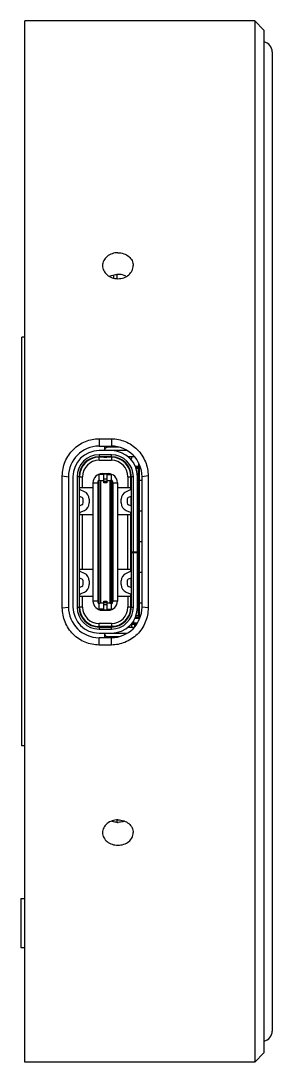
# Model space of a CAD drawing. Header units: millimetres. Extents: x -15 to 270, y -237 to -100.
# Drawn here: x 70.5 to 82.8, y -200.2 to -149.2 of the extents above; entities that cross this region are included whole.
import ezdxf

# ---------------------------------------------------------------- set-up
doc = ezdxf.new("R2010")
doc.units = ezdxf.units.MM
doc.header["$LTSCALE"] = 1.21
doc.header["$MEASUREMENT"] = 0
doc.layers.get('0').update_dxf_attribs({"linetype": 'CONTINUOUS'})

msp = doc.modelspace()

# ---------------------------------------------------------------- linework, layer by layer
at = {"color": 7, "linetype": 'Continuous'}
for p, q in [((70.69, -200.231), (70.69, -149.231)), ((81.94, -149.231), (70.69, -149.231)), ((81.94, -149.231), (81.94, -200.231)), ((82.39, -149.681), (81.94, -149.231)), ((82.39, -149.681), (82.39, -199.781)), ((82.79, -150.751), (82.79, -198.711)), ((75.19, -161.657), (75.19, -161.852)), ((75.018, -161.685), (75.018, -161.822)), ((70.54, -184.731), (70.54, -164.731)), ((70.69, -164.731), (70.54, -164.731)), ((74.32, -169.702), (74.32, -170.061)), ((74.32, -169.702), (74.92, -169.702)), ((74.92, -169.702), (74.92, -170.061)), ((74.32, -170.061), (74.92, -170.061)), ((75.694, -170.282), (74.32, -170.282)), ((74.6, -170.281), (74.6, -170.061)), ((74.6, -170.261), (75.667, -170.261)), ((74.8, -170.111), (74.8, -170.061)), ((75.304, -170.111), (74.8, -170.111)), ((75, -170.261), (75, -170.281)), ((75.15, -170.281), (75.15, -170.261)), ((75.35, -170.261), (75.35, -170.281)), ((75.5, -170.281), (75.5, -170.261)), ((73.65, -170.846), (73.65, -170.874)), ((73.77, -170.751), (73.805, -170.751)), ((74.32, -170.482), (74.32, -170.582)), ((74.92, -170.482), (74.32, -170.482)), ((74.92, -170.582), (74.32, -170.582)), ((74.32, -170.751), (74.32, -170.601)), ((75.112, -170.601), (74.32, -170.601)), ((74.32, -170.751), (74.92, -170.751)), ((74.545, -170.601), (74.545, -170.581)), ((74.545, -170.596), (74.695, -170.596)), ((74.695, -170.581), (74.695, -170.601)), ((74.92, -170.582), (74.92, -170.482)), ((74.92, -170.601), (74.92, -170.751)), ((76.042, -170.582), (75.743, -170.582)), ((75.81, -170.601), (75.763, -170.601)), ((75.81, -170.644), (75.81, -170.601)), ((75.858, -170.696), (75.9, -170.661)), ((75.9, -170.581), (75.9, -170.661)), ((76.274, -171.06), (76.094, -171.06)), ((76.107, -171.09), (76.244, -171.09)), ((76.244, -171.14), (76.127, -171.14)), ((76.25, -171.151), (76.13, -171.151)), ((76.244, -170.872), (76.244, -171.09)), ((76.244, -171.14), (76.244, -171.151)), ((76.25, -178.351), (76.25, -171.151)), ((76.25, -171.17), (76.274, -171.17)), ((76.25, -171.301), (76.29, -171.301)), ((76.252, -171.089), (76.259, -171.089)), ((76.259, -171.086), (76.259, -171.089)), ((76.27, -171.086), (76.27, -171.155)), ((76.274, -171.06), (76.274, -170.945)), ((76.274, -171.301), (76.274, -171.17)), ((76.29, -178.52), (76.29, -170.982)), ((72.52, -177.979), (72.52, -171.523)), ((72.52, -171.523), (72.82, -171.561)), ((72.82, -171.561), (72.82, -177.941)), ((73.04, -171.562), (73.04, -177.942)), ((73.24, -171.562), (73.24, -177.942)), ((73.34, -171.562), (73.24, -171.562)), ((73.34, -171.562), (73.34, -177.942)), ((73.36, -172.17), (73.36, -171.556)), ((73.36, -171.561), (73.51, -171.561)), ((73.51, -172.101), (73.51, -171.561)), ((74.02, -171.857), (74.02, -177.647)), ((74.02, -171.857), (74.25, -171.857)), ((74.25, -171.857), (74.25, -177.647)), ((74.27, -171.827), (74.27, -172.177)), ((74.27, -171.827), (74.305, -171.827)), ((74.31, -171.457), (74.31, -178.047)), ((74.545, -171.457), (74.31, -171.457)), ((74.31, -171.713), (74.395, -171.747)), ((74.395, -171.747), (74.395, -177.756)), ((74.395, -171.747), (74.545, -171.747)), ((74.47, -171.457), (74.47, -171.407)), ((74.47, -171.407), (74.77, -171.407)), ((74.545, -171.857), (74.545, -171.407)), ((74.545, -171.414), (74.695, -171.414)), ((74.695, -171.681), (74.545, -171.681)), ((74.545, -171.774), (74.695, -171.774)), ((74.695, -171.857), (74.545, -171.857)), ((74.695, -171.407), (74.695, -171.857)), ((74.695, -171.457), (74.93, -171.457)), ((74.695, -171.747), (74.845, -171.747)), ((74.77, -171.407), (74.77, -171.457)), ((74.845, -171.747), (74.93, -171.713)), ((74.845, -171.747), (74.845, -177.756)), ((74.93, -178.047), (74.93, -171.457)), ((74.931, -171.827), (74.935, -171.827)), ((74.935, -171.827), (74.97, -171.827)), ((74.97, -173.677), (74.97, -171.827)), ((74.99, -171.857), (74.99, -177.647)), ((74.99, -171.857), (75.22, -171.857)), ((75.22, -171.857), (75.22, -177.647)), ((75.73, -171.561), (75.73, -172.101)), ((75.73, -171.561), (75.88, -171.561)), ((75.88, -172.17), (75.88, -171.556)), ((75.9, -177.942), (75.9, -171.562)), ((76, -171.562), (75.9, -171.562)), ((76, -175.252), (76, -171.562)), ((76.2, -177.942), (76.2, -171.562)), ((76.29, -171.551), (76.25, -171.551)), ((76.25, -171.566), (76.29, -171.566)), ((76.25, -171.611), (76.29, -171.611)), ((76.274, -171.566), (76.274, -171.551)), ((76.29, -171.725), (76.42, -171.725)), ((76.72, -171.523), (76.42, -171.561)), ((76.42, -177.941), (76.42, -171.561)), ((76.72, -171.523), (76.72, -177.979)), ((74.02, -172.101), (73.36, -172.101)), ((73.601, -172.291), (73.4, -172.203)), ((74.31, -172.177), (74.27, -172.177)), ((74.97, -172.177), (74.93, -172.177)), ((75.88, -172.101), (75.22, -172.101)), ((75.84, -172.203), (75.639, -172.291)), ((76.25, -172.111), (76.29, -172.111)), ((76.29, -172.341), (76.25, -172.341)), ((76.25, -172.361), (76.29, -172.361)), ((73.34, -172.504), (73.48, -172.566)), ((73.36, -172.99), (73.36, -172.513)), ((73.54, -172.845), (73.54, -172.658)), ((73.84, -172.658), (73.84, -172.845)), ((75.4, -172.845), (75.4, -172.658)), ((75.7, -172.658), (75.7, -172.845)), ((75.76, -172.566), (75.9, -172.504)), ((75.88, -172.513), (75.88, -172.99)), ((75.88, -172.781), (75.9, -172.781)), ((76.2, -172.401), (76.25, -172.401)), ((76.2, -172.781), (76.25, -172.781)), ((76.29, -172.601), (76.25, -172.601)), ((76.289, -172.615), (76.29, -172.615)), ((76.29, -172.815), (76.289, -172.815)), ((73.48, -172.937), (73.34, -172.999)), ((73.36, -176.17), (73.36, -173.333)), ((73.4, -173.3), (73.601, -173.212)), ((74.27, -173.327), (74.27, -173.677)), ((74.27, -173.327), (74.31, -173.327)), ((74.93, -173.327), (74.97, -173.327)), ((75.639, -173.212), (75.84, -173.3)), ((75.9, -172.999), (75.76, -172.937)), ((75.88, -176.17), (75.88, -173.333)), ((76.25, -172.901), (76.29, -172.901)), ((76.29, -173.101), (76.25, -173.101)), ((76.29, -173.224), (76.42, -173.224)), ((73.36, -173.401), (74.02, -173.401)), ((73.51, -176.101), (73.51, -173.401)), ((74.31, -173.677), (74.27, -173.677)), ((74.27, -173.877), (74.27, -174.127)), ((74.27, -173.877), (74.31, -173.877)), ((74.97, -173.677), (74.93, -173.677)), ((74.93, -173.877), (74.97, -173.877)), ((74.935, -173.677), (74.935, -173.877)), ((74.97, -174.127), (74.97, -173.877)), ((75.22, -173.401), (75.88, -173.401)), ((75.73, -176.101), (75.73, -173.401)), ((75.88, -173.68), (75.9, -173.651)), ((75.9, -173.801), (75.88, -173.801)), ((76.25, -173.401), (76.29, -173.401)), ((76.29, -173.601), (76.25, -173.601)), ((76.29, -173.681), (76.25, -173.681)), ((76.25, -173.901), (76.29, -173.901)), ((74.31, -174.127), (74.27, -174.127)), ((74.27, -174.377), (74.27, -174.627)), ((74.27, -174.377), (74.31, -174.377)), ((74.97, -174.127), (74.93, -174.127)), ((74.93, -174.377), (74.97, -174.377)), ((74.935, -174.127), (74.935, -174.377)), ((74.97, -174.627), (74.97, -174.377)), ((75.88, -174.203), (75.9, -174.175)), ((76.29, -174.101), (76.25, -174.101)), ((76.25, -174.401), (76.29, -174.401)), ((76.27, -174.101), (76.27, -174.401)), ((76.274, -174.112), (76.27, -174.112)), ((76.274, -174.112), (76.274, -174.101)), ((74.31, -174.627), (74.27, -174.627)), ((74.27, -174.877), (74.27, -175.127)), ((74.27, -174.877), (74.31, -174.877)), ((74.97, -174.627), (74.93, -174.627)), ((74.93, -174.877), (74.97, -174.877)), ((74.935, -174.627), (74.935, -174.877)), ((74.97, -175.127), (74.97, -174.877)), ((76.29, -174.601), (76.25, -174.601)), ((76.29, -174.822), (76.25, -174.822)), ((76.25, -174.901), (76.29, -174.901)), ((76.27, -174.822), (76.27, -174.901)), ((76.29, -174.729), (76.42, -174.729)), ((74.31, -175.127), (74.27, -175.127)), ((74.27, -175.377), (74.27, -175.627)), ((74.27, -175.377), (74.31, -175.377)), ((74.97, -175.127), (74.93, -175.127)), ((74.93, -175.377), (74.97, -175.377)), ((74.935, -175.127), (74.935, -175.377)), ((74.97, -175.627), (74.97, -175.377)), ((75.9, -175.328), (75.88, -175.3)), ((76.2, -175.252), (75.9, -175.252)), ((75.9, -175.262), (76.2, -175.262)), ((76, -177.942), (76, -175.262)), ((76.17, -175.252), (76.17, -175.262)), ((76.29, -175.101), (76.25, -175.101)), ((76.29, -175.237), (76.25, -175.237)), ((76.25, -175.401), (76.29, -175.401)), ((76.259, -175.101), (76.259, -175.237)), ((74.31, -175.627), (74.27, -175.627)), ((74.27, -175.827), (74.27, -176.177)), ((74.27, -175.827), (74.31, -175.827)), ((74.97, -175.627), (74.93, -175.627)), ((74.93, -175.827), (74.97, -175.827)), ((74.935, -175.627), (74.935, -175.827)), ((74.97, -177.677), (74.97, -175.827)), ((75.88, -175.701), (75.9, -175.701)), ((75.9, -175.851), (75.88, -175.823)), ((76.29, -175.601), (76.25, -175.601)), ((76.29, -175.82), (76.25, -175.82)), ((76.25, -175.901), (76.29, -175.901)), ((76.27, -175.601), (76.27, -175.82)), ((74.02, -176.101), (73.36, -176.101)), ((73.601, -176.291), (73.4, -176.203)), ((74.31, -176.177), (74.27, -176.177)), ((74.97, -176.177), (74.93, -176.177)), ((75.88, -176.101), (75.22, -176.101)), ((75.84, -176.203), (75.639, -176.291)), ((76.29, -176.101), (76.25, -176.101)), ((76.259, -176.335), (76.25, -176.335)), ((76.25, -176.365), (76.259, -176.365)), ((76.25, -176.401), (76.29, -176.401)), ((76.259, -176.101), (76.259, -176.365)), ((76.27, -176.363), (76.27, -176.401)), ((76.29, -176.234), (76.42, -176.234)), ((73.34, -176.504), (73.48, -176.566)), ((73.48, -176.937), (73.34, -176.999)), ((73.36, -176.99), (73.36, -176.513)), ((73.54, -176.845), (73.54, -176.658)), ((73.84, -176.658), (73.84, -176.845)), ((75.4, -176.845), (75.4, -176.658)), ((75.7, -176.658), (75.7, -176.845)), ((75.76, -176.566), (75.9, -176.504)), ((75.9, -176.999), (75.76, -176.937)), ((75.88, -176.513), (75.88, -176.99)), ((75.9, -176.721), (75.88, -176.721)), ((76.25, -176.721), (76.2, -176.721)), ((76.29, -176.601), (76.25, -176.601)), ((76.25, -176.64), (76.27, -176.64)), ((76.259, -176.654), (76.25, -176.654)), ((76.25, -176.685), (76.29, -176.685)), ((76.25, -176.901), (76.29, -176.901)), ((76.259, -176.654), (76.259, -176.901)), ((76.265, -176.64), (76.265, -176.655)), ((76.27, -176.601), (76.27, -176.64)), ((73.36, -177.946), (73.36, -177.333)), ((73.36, -177.401), (74.02, -177.401)), ((73.4, -177.3), (73.601, -177.212)), ((73.51, -177.941), (73.51, -177.401)), ((74.27, -177.327), (74.27, -177.677)), ((74.27, -177.327), (74.31, -177.327)), ((74.93, -177.327), (74.97, -177.327)), ((75.22, -177.401), (75.88, -177.401)), ((75.639, -177.212), (75.84, -177.3)), ((75.73, -177.401), (75.73, -177.941)), ((75.88, -177.946), (75.88, -177.333)), ((76.2, -177.101), (76.25, -177.101)), ((76.29, -177.141), (76.25, -177.141)), ((76.25, -177.161), (76.29, -177.161)), ((76.25, -177.391), (76.29, -177.391)), ((72.52, -177.979), (72.82, -177.941)), ((73.24, -177.942), (73.34, -177.942)), ((73.51, -177.941), (73.36, -177.941)), ((74.25, -177.647), (74.02, -177.647)), ((74.305, -177.677), (74.27, -177.677)), ((74.395, -177.756), (74.31, -177.79)), ((74.545, -177.756), (74.395, -177.756)), ((74.545, -178.097), (74.545, -177.647)), ((74.545, -177.647), (74.695, -177.647)), ((74.695, -177.729), (74.545, -177.729)), ((74.545, -177.822), (74.695, -177.822)), ((74.695, -177.647), (74.695, -178.097)), ((74.845, -177.756), (74.695, -177.756)), ((74.845, -177.756), (74.93, -177.79)), ((74.931, -177.676), (74.935, -177.677)), ((74.97, -177.677), (74.935, -177.677)), ((75.22, -177.647), (74.99, -177.647)), ((75.88, -177.941), (75.73, -177.941)), ((75.9, -177.942), (76, -177.942)), ((76.25, -177.891), (76.29, -177.891)), ((76.29, -177.941), (76.25, -177.941)), ((76.25, -177.961), (76.29, -177.961)), ((76.259, -177.941), (76.259, -177.961)), ((76.29, -177.733), (76.42, -177.733)), ((76.72, -177.979), (76.42, -177.941)), ((74.545, -178.047), (74.31, -178.047)), ((74.47, -178.097), (74.47, -178.047)), ((74.47, -178.097), (74.77, -178.097)), ((74.695, -178.089), (74.545, -178.089)), ((74.695, -178.047), (74.93, -178.047)), ((74.77, -178.047), (74.77, -178.097)), ((76.075, -178.491), (76.29, -178.491)), ((76.259, -178.461), (76.088, -178.461)), ((76.13, -178.351), (76.25, -178.351)), ((76.29, -178.201), (76.25, -178.201)), ((76.259, -178.461), (76.259, -178.592)), ((76.27, -178.201), (76.27, -178.463)), ((73.65, -178.657), (73.65, -178.629)), ((73.768, -178.751), (73.805, -178.751)), ((74.92, -178.751), (74.32, -178.751)), ((74.32, -178.901), (74.32, -178.751)), ((75.113, -178.901), (74.32, -178.901)), ((74.32, -178.922), (74.92, -178.922)), ((74.32, -178.922), (74.32, -179.022)), ((74.545, -178.921), (74.545, -178.901)), ((74.695, -178.907), (74.545, -178.907)), ((74.695, -178.901), (74.695, -178.921)), ((74.92, -178.751), (74.92, -178.901)), ((74.92, -179.022), (74.92, -178.922)), ((75.743, -178.922), (76.041, -178.922)), ((75.81, -178.901), (75.764, -178.901)), ((75.81, -178.901), (75.81, -178.859)), ((75.9, -178.841), (75.858, -178.807)), ((75.9, -178.841), (75.9, -178.921)), ((76.07, -178.797), (75.92, -178.797)), ((75.92, -178.921), (75.92, -178.797)), ((75.94, -178.712), (75.94, -178.797)), ((75.982, -178.662), (75.982, -178.654)), ((75.982, -178.662), (75.985, -178.662)), ((75.982, -178.664), (75.985, -178.664)), ((75.985, -178.645), (75.985, -178.735)), ((76.187, -178.735), (75.985, -178.735)), ((76.015, -178.766), (76.015, -178.601)), ((76.015, -178.766), (76.163, -178.766)), ((76.07, -178.885), (76.07, -178.797)), ((74.32, -179.022), (74.92, -179.022)), ((74.32, -179.222), (75.691, -179.222)), ((74.92, -179.441), (74.32, -179.441)), ((74.32, -179.801), (74.32, -179.441)), ((74.6, -179.441), (74.6, -179.221)), ((75.664, -179.241), (74.6, -179.241)), ((74.8, -179.391), (75.299, -179.391)), ((74.8, -179.441), (74.8, -179.391)), ((74.92, -179.801), (74.92, -179.441)), ((75, -179.221), (75, -179.241)), ((75.15, -179.241), (75.15, -179.221)), ((75.35, -179.221), (75.35, -179.241)), ((75.5, -179.241), (75.5, -179.221)), ((74.92, -179.801), (74.32, -179.801)), ((70.69, -184.731), (70.54, -184.731)), ((75.19, -188.371), (75.19, -188.479)), ((70.49, -192.21), (70.69, -192.21)), ((70.49, -192.21), (70.49, -194.61)), ((70.49, -194.61), (70.69, -194.61)), ((82.39, -199.781), (81.94, -200.231)), ((81.94, -200.231), (70.69, -200.231))]:
    msp.add_line(p, q, dxfattribs=at)
for centre, radius, start, end in [((82.29, -150.751), 0.5, 0, 78.2409), ((75.24, -162.537), 0.889, 90.005, 93.1953), ((74.32, -171.561), 1.5, 90, 180), ((74.32, -171.562), 1.28, 90, 180), ((74.92, -171.561), 1.5, 0, 90), ((74.92, -171.562), 1.28, 0, 90), ((74.32, -171.562), 1.08, 90, 180), ((74.32, -171.562), 0.98, 90, 180), ((74.32, -171.561), 0.96, 90, 180), ((74.32, -171.561), 0.81, 90, 180), ((74.92, -171.562), 1.08, 0, 90), ((74.92, -171.562), 0.98, 0, 90), ((74.92, -171.561), 0.96, 0, 90), ((74.92, -171.561), 0.81, 0, 90), ((76.244, -171.06), 0.03, 270, 0), ((76.244, -171.06), 0.03, 270, 0), ((76.244, -171.17), 0.03, 0, 90), ((73.427, -171.626), 0.0967, 133.6028, 153.7084), ((73.427, -171.686), 0.0967, 206.2916, 226.3972), ((74.47, -171.857), 0.45, 90, 180), ((74.469, -171.855), 0.218, 136.8808, 138.2118), ((74.77, -171.857), 0.45, 0, 90), ((74.768, -171.859), 0.223, 41.8272, 43.1227), ((75.813, -171.626), 0.0967, 26.2916, 46.3972), ((75.813, -171.686), 0.0967, 313.6028, 333.7084), ((73.44, -172.111), 0.1, 180, 246.2505), ((73.34, -172.001), 0.15, 273.5178, 277.2967), ((73.44, -172.658), 0.4, 0, 66.2505), ((75.8, -172.658), 0.4, 113.7495, 180), ((75.8, -172.111), 0.1, 293.7495, 0), ((73.44, -172.658), 0.1, 0, 66.2505), ((73.44, -172.845), 0.1, 293.7495, 0), ((73.44, -172.845), 0.4, 293.7495, 0), ((75.8, -172.845), 0.4, 180, 246.2505), ((75.8, -172.658), 0.1, 113.7495, 180), ((75.8, -172.845), 0.1, 180, 246.2505), ((76.24, -172.615), 0.05, 0, 11.069), ((76.24, -172.815), 0.05, 348.931, 0), ((73.44, -173.392), 0.1, 113.7495, 180), ((74.308, -173.368), 0.0415, 87.6499, 89.9875), ((74.932, -173.368), 0.0415, 90.0125, 92.3501), ((75.8, -173.392), 0.1, 0, 66.2505), ((74.308, -173.635), 0.0415, 270.0096, 272.3472), ((74.932, -173.635), 0.0415, 267.6528, 269.9904), ((76.254, -174.112), 0.02, 320.9249, 0), ((76.254, -174.112), 0.02, 320.9365, 0), ((74.308, -175.868), 0.0415, 87.6499, 89.9875), ((74.932, -175.868), 0.0415, 90.0125, 92.3501), ((73.44, -176.111), 0.1, 180, 246.2505), ((73.44, -176.658), 0.4, 0, 66.2505), ((74.308, -176.135), 0.0415, 270.0095, 272.3472), ((74.932, -176.135), 0.0415, 267.6528, 269.9905), ((75.8, -176.658), 0.4, 113.7495, 180), ((75.8, -176.111), 0.1, 293.7495, 0), ((73.44, -176.658), 0.1, 0, 66.2505), ((73.44, -176.845), 0.1, 293.7495, 0), ((73.44, -176.845), 0.4, 293.7495, 0), ((75.8, -176.845), 0.4, 180, 246.2505), ((75.8, -176.658), 0.1, 113.7495, 180), ((75.8, -176.845), 0.1, 180, 246.2505), ((73.44, -177.392), 0.1, 113.7495, 180), ((73.34, -177.501), 0.15, 82.6642, 86.4661), ((75.8, -177.392), 0.1, 0, 66.2505), ((74.32, -177.941), 1.5, 180, 270), ((74.32, -177.942), 1.28, 180, 270), ((74.32, -177.942), 1.08, 180, 270), ((73.427, -177.816), 0.0967, 133.6028, 153.7084), ((73.427, -177.876), 0.0967, 206.2916, 226.3972), ((74.32, -177.942), 0.98, 180, 270), ((74.32, -177.941), 0.96, 180, 270), ((74.32, -177.941), 0.81, 180, 270), ((74.47, -177.647), 0.45, 180, 270), ((74.469, -177.648), 0.218, 221.8138, 223.1205), ((74.77, -177.647), 0.45, 270, 0), ((74.92, -177.941), 1.5, 270, 0), ((74.92, -177.941), 0.96, 270, 0), ((74.92, -177.941), 0.81, 270, 360), ((74.92, -177.942), 1.28, 270, 0), ((74.92, -177.942), 1.08, 270, 0), ((74.92, -177.942), 0.98, 270, 0), ((74.771, -177.648), 0.218, 316.8795, 318.1862), ((75.813, -177.816), 0.0967, 26.2916, 46.3972), ((75.813, -177.876), 0.0967, 313.6028, 333.7084), ((76.015, -178.735), 0.0305, 180, 270), ((75.24, -187.572), 0.916, 268.7648, 271.2321), ((82.29, -198.711), 0.5, 281.7591, 0)]:
    msp.add_arc(centre, radius, start, end, dxfattribs=at)
for centre, major_axis, ratio, start_param, end_param in [((74.8, -170.211), (0.2, 0), 0.499979, 1.570796, 3.141593), ((74.44, -177.674), (0.17, 0.014), 0.081822, 2.439857, 2.485086), ((74.8, -179.291), (0.2, 0), 0.500021, 3.141593, 4.712389)]:
    msp.add_ellipse(centre, major_axis=major_axis, ratio=ratio, start_param=start_param, end_param=end_param, dxfattribs=at)
for points, knots in [([(75.24, -160.588), (75.143, -160.588), (74.951, -160.619), (74.703, -160.754), (74.531, -160.963), (74.49, -161.135), (74.49, -161.218)], [0, 0, 0, 0, 0.269428, 0.527471, 0.76924, 1, 1, 1, 1]), ([(75.24, -160.588), (75.337, -160.588), (75.528, -160.619), (75.776, -160.754), (75.948, -160.963), (75.99, -161.135), (75.99, -161.218)], [0, 0, 0, 0, 0.269428, 0.527475, 0.76924, 1, 1, 1, 1]), ([(74.49, -161.218), (74.49, -161.302), (74.532, -161.476), (74.702, -161.688), (74.95, -161.828), (75.24, -161.877), (75.529, -161.828), (75.777, -161.688), (75.948, -161.476), (75.99, -161.302), (75.99, -161.218)], [0, 0, 0, 0, 0.115379, 0.236952, 0.366052, 0.5, 0.633948, 0.763048, 0.884621, 1, 1, 1, 1]), ([(74.844, -161.742), (74.87, -161.729), (74.98, -161.68), (75.1, -161.655), (75.19, -161.65)], [0, 0, 0, 0, 0.245915, 1, 1, 1, 1]), ([(75.636, -161.742), (75.606, -161.727), (75.481, -161.672), (75.342, -161.648), (75.24, -161.648)], [0, 0, 0, 0, 0.246052, 1, 1, 1, 1]), ([(72.52, -171.523), (72.52, -171.283), (72.617, -170.798), (73.026, -170.189), (73.627, -169.793), (74.094, -169.702), (74.32, -169.702)], [0, 0, 0, 0, 0.255296, 0.50897, 0.760075, 1, 1, 1, 1]), ([(74.92, -169.702), (75.151, -169.702), (75.622, -169.795), (76.224, -170.198), (76.626, -170.807), (76.72, -171.288), (76.72, -171.523)], [0, 0, 0, 0, 0.245078, 0.494642, 0.750089, 1, 1, 1, 1]), ([(74.306, -171.71), (74.289, -171.73), (74.26, -171.776), (74.25, -171.83), (74.25, -171.857)], [0, 0, 0, 0, 0.500024, 1, 1, 1, 1]), ([(74.99, -171.857), (74.99, -171.83), (74.98, -171.776), (74.952, -171.73), (74.934, -171.71)], [0, 0, 0, 0, 0.50002, 1, 1, 1, 1]), ([(74.32, -179.801), (74.089, -179.801), (73.619, -179.707), (73.016, -179.304), (72.614, -178.696), (72.52, -178.215), (72.52, -177.979)], [0, 0, 0, 0, 0.24503, 0.49458, 0.750047, 1, 1, 1, 1]), ([(74.25, -177.647), (74.25, -177.673), (74.26, -177.727), (74.289, -177.773), (74.306, -177.793)], [0, 0, 0, 0, 0.499976, 1, 1, 1, 1]), ([(76.72, -177.979), (76.72, -178.22), (76.624, -178.705), (76.214, -179.314), (75.613, -179.71), (75.146, -179.801), (74.92, -179.801)], [0, 0, 0, 0, 0.255331, 0.509024, 0.760113, 1, 1, 1, 1]), ([(74.934, -177.793), (74.952, -177.773), (74.98, -177.727), (74.99, -177.673), (74.99, -177.647)], [0, 0, 0, 0, 0.500024, 1, 1, 1, 1]), ([(75.24, -188.363), (75.143, -188.363), (74.951, -188.394), (74.703, -188.53), (74.532, -188.738), (74.49, -188.909), (74.49, -188.991)], [0, 0, 0, 0, 0.270336, 0.529675, 0.771892, 1, 1, 1, 1]), ([(75.22, -188.487), (75.194, -188.487), (75.094, -188.48), (74.994, -188.457), (74.923, -188.43)], [0, 0, 0, 0, 0.252978, 1, 1, 1, 1]), ([(75.24, -188.363), (75.337, -188.363), (75.528, -188.394), (75.776, -188.53), (75.947, -188.738), (75.99, -188.909), (75.99, -188.991)], [0, 0, 0, 0, 0.270336, 0.52968, 0.771892, 1, 1, 1, 1]), ([(75.556, -188.43), (75.533, -188.439), (75.437, -188.471), (75.335, -188.485), (75.259, -188.487)], [0, 0, 0, 0, 0.247074, 1, 1, 1, 1]), ([(74.49, -188.991), (74.49, -189.072), (74.532, -189.241), (74.704, -189.445), (74.952, -189.576), (75.24, -189.622), (75.527, -189.576), (75.775, -189.445), (75.948, -189.241), (75.99, -189.072), (75.99, -188.991)], [0, 0, 0, 0, 0.114039, 0.234415, 0.364014, 0.5, 0.635986, 0.765585, 0.885961, 1, 1, 1, 1])]:
    msp.add_open_spline(points, degree=3, knots=knots, dxfattribs=at)

doc.saveas('drawing.dxf')
